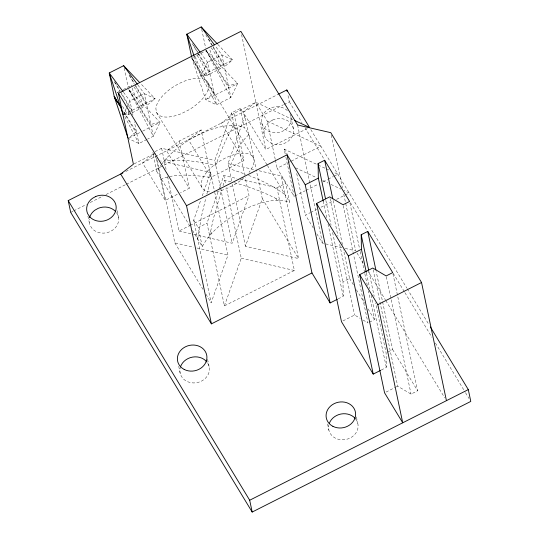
<?xml version="1.0" encoding="UTF-8"?>
<svg xmlns="http://www.w3.org/2000/svg" width="539" height="539" viewBox="0 0 539 539"><rect width="100%" height="100%" fill="white"/><g stroke="black" fill="none" stroke-linecap="round" stroke-linejoin="round"><path stroke-width="0.4" stroke-dasharray="2.69 2.02" d="M197.698 239.013L201.418 216.462L205.992 197.294M209.664 235.853L213.356 218.794L221.684 189.634M206.848 194.033L211.423 177.553C194.956 175.343 177.284 172.716 161.397 179.083M222.991 185.712L224.817 180.235L231.204 181.899M214.724 192.288L227.97 255.156L211.147 302.824L193.71 220.107L200.885 199.787M202.266 195.879L210.54 172.44L160.683 160.932M220.417 187.417L214.751 160.521L231.575 112.86L240.32 108.433L244.861 115.925L256.086 169.192M240.172 179.278L276.945 187.767L294.382 270.484L224.426 305.889L206.996 223.173L218.578 190.355M218.854 189.573L223.82 175.505L236.897 178.524M231.696 180.989L228.031 163.587L244.861 115.925M193.764 234.377L232.181 243.244L249.011 195.576L245.191 177.452M224.426 305.889L241.256 258.221L226.373 187.619M259.091 170.755L281.156 175.855L298.586 258.572L245.461 246.31L262.291 198.642L256.254 170.007M248.843 134.831C238.588 143.293 234.606 156.896 229.183 168.566L245.609 174.252M123.188 114.841L126.389 108.272M126.746 107.537L129.946 100.968L144.331 93.685L155.07 98.711L146.824 105.503L134.595 84.508M234.249 125.54C225.868 137.586 220.889 151.614 215.741 165.251C198.911 161.727 181.502 158.702 164.294 160.945M189.917 226.171L156.862 171.591L160.898 165.089M192.511 230.449L202.233 246.505L206.269 240.003L211.679 233.4A56.11 26.175 -31.2 0 1 277.066 200.306L283.945 200.69L289.679 202.253L285.69 183.341L281.156 175.855M161.383 164.496L166.308 158.493A56.11 26.175 -31.2 0 1 231.696 125.398L238.568 125.782L244.308 127.339L266.994 164.793M155.259 153.164L142.539 162.98L165.224 200.434L177.607 194.168M292.866 119.624L255.823 102.275L233.96 113.338L243.918 160.609L211.126 177.203L201.168 129.933L179.305 140.996L166.585 150.812L189.27 188.266L180.525 192.692M201.168 129.933L188.441 139.749L211.126 177.203M233.96 113.338L221.233 123.155L243.918 160.609M117.549 92.445L119.705 91.354M123.303 89.535L131.934 85.162A12.377 1.765 63.2 0 0 131.671 85.654M192.524 57.498L206.188 50.585L237.618 83.612L230.867 97.492L216.483 104.775L205.743 99.742L191.803 57.862L213.99 92.957L205.743 99.742L237.618 83.612L228.374 85.674L206.188 50.585L230.867 97.492L221.9 54.951L215.007 45.62M123.923 114.477L155.07 98.711L140.78 83.7M128.619 114.571L131.496 113.116M132.217 112.752L143.003 107.288M206.188 75.837L220.579 68.561M128.902 138.105L141.952 131.503M142.673 131.139L160.049 122.346L128.619 89.319L153.298 136.226L147.538 139.136M146.824 139.5L138.907 143.509L128.174 138.476L136.414 131.691L123.108 110.636M155.064 151.58L161.626 148.259L214.751 160.521M134.13 163.863L153.804 153.905M125.776 171.463L277.922 94.46M70.697 212.413L72.954 211.268M73.702 210.89L86.476 204.429M90.229 202.529L103.003 196.061M106.008 194.545L125.54 184.655M126.288 184.277L283.298 104.822M284.046 104.438L289.308 101.777L287.813 94.689M275.234 159.308L267.162 121.005L255.823 102.275L243.096 112.092L265.781 149.546L307.277 128.545M285.892 157.247L294.139 196.364L277.12 168.269L287.496 163.021M288.237 162.643L290.46 161.518M291.201 161.148L320.846 146.143L267.162 121.005M167.595 176.597L179.056 230.982L189.472 225.706M190.22 225.329L249.011 195.576M202.233 246.505L198.251 227.593L206.996 223.173M276.945 187.767L285.69 183.341M294.88 195.987L305.256 190.739M305.997 190.361L318.589 183.988M323.036 181.737L327.483 179.487M328.224 179.11L333.412 176.489M334.153 176.112L337.859 174.238L333.324 172.109M313.334 228.058L305.478 215.088L309.925 212.838M310.666 212.467L316.595 209.462M321.042 207.212L333.641 200.838M336.606 199.342L349.205 192.962L343.909 190.483M338.142 298.882L343.242 296.295L342.993 281.742L349.555 278.42L343.498 249.705M342.925 320.927L354.581 315.025L360.214 318.36M369.404 322.207L374.504 319.627L368.454 290.905M387.554 352.169L392.655 349.589L376.229 271.629M381.241 370.044L386.342 367.463L386.099 352.904L375.548 302.851M386.025 392.089L395.498 387.298M396.226 386.928L397.688 386.187L411.048 394.11L417.61 390.788L392.877 273.441M123.963 114.672L129.353 113.466M228.031 163.587L255.001 169.812M316.824 233.818L322.497 243.183L341.928 247.671M345.169 248.418L355.7 250.844L345.667 203.25M179.056 230.982L192.949 234.189M156.862 171.591L152.881 152.685L157.415 160.177L174.845 242.894L193.642 247.233M196.917 247.987L227.97 255.156M241.256 258.221L294.382 270.484M234.404 182.734C250.029 187.013 265.404 192.632 279.62 200.454M248.58 175.404C261.509 180.282 274.041 186.474 285.138 194.761M285.205 153.986L284.174 149.094L317.444 164.678M318.199 165.028L328.783 169.987M295.52 167.824L316.689 177.735M322.74 180.572L328.029 183.051M331.054 184.466L340.884 189.068M363.023 320.025L367.948 322.942L353.597 254.832M217.783 44.366L232.639 59.977L224.392 66.769L212.171 45.775M200.616 52.896L207.515 62.234L216.483 104.775L191.803 57.862L214.488 95.322M137.923 85.014L144.331 93.685L153.298 136.226L160.049 122.346L150.805 124.408L128.619 89.319L151.304 126.773M123.539 92.297L129.946 100.968L132.951 115.245M310.808 129.576L406.79 288.042M407.221 288.763L429.037 324.774M289.308 101.777L301.961 122.67M305.013 127.709L324.208 159.403M350.384 202.617L367.396 230.712M393.133 273.206L404.479 291.936M404.917 292.657L431.961 337.313M435.451 343.073L465.117 392.055M465.555 392.776L469.045 398.537M357.007 253.007L363.111 263.093M367.477 270.295L385.365 299.825M385.803 300.546L444.695 397.782M284.174 149.094L287.233 154.141M208.627 39.192L212.555 45.68M212.986 46.394L223.894 64.404M349.555 278.42L353.853 285.529M356.434 289.787L364.613 303.289M368.049 308.968L374.504 319.627M392.655 349.589L417.61 390.788M206.188 50.585L228.873 88.039M267.425 165.507L289.679 202.253M193.804 45.754L209.509 71.687M208 82.865L253.37 157.779M231.696 125.398L232.875 127.352M275.88 198.352L277.066 200.306M262.291 198.642L298.586 258.572M156.539 112.435A29.706 13.859 -31.2 0 0 181.326 113.648L188.185 110.252A29.706 13.859 -31.2 0 0 208.418 84.023A29.706 13.859 -31.2 0 0 180.909 82.676A29.706 13.859 -31.2 0 0 155.886 108.669L156.539 112.435L201.909 187.35A29.706 13.859 -31.2 0 0 211.214 191.978M129.744 75.763L134.541 83.686M134.979 84.407L146.325 103.138M166.308 158.493L167.488 160.447M210.493 231.447L211.679 233.4M114.922 82.326L120.157 90.97M120.595 91.691L131.934 110.421M193.71 220.107L198.251 227.593M123.391 111.721L136.913 134.049M174.845 242.894L202.933 289.268M205.959 294.26L211.147 302.824M205.844 34.914L211.746 45.047M192.302 43.646L197.362 52.33M197.779 53.051L210.008 74.052L200.764 76.114L193.925 55.564M129.117 75.096L134.177 83.781M114.308 81.652L119.786 91.064M121.47 93.961L132.432 112.779M124.805 116.7L138.907 143.509L134.339 121.827M386.322 276.756L411.048 394.11M373.129 269.662L397.688 386.187M368.979 271.669L374.167 296.282M366.459 273.091L369.741 288.682M371.128 295.251L386.342 367.463M349.952 203.095L359.459 248.23M360.153 251.511L364.647 272.849M364.822 273.671L367.416 285.98M331.317 135.141L342.38 187.66M343.767 194.222L345.492 202.428M343.222 205.595L353.422 254.01M333.122 200.468L342.46 244.78M330.03 198.5L337.98 236.244M339.711 244.45L354.581 315.025M325.873 200.501L331.061 225.12M332.617 232.504L342.993 281.742M323.184 201.108L326.984 219.157M328.022 224.083L343.242 296.295M297.595 125.014L322.497 243.183M356.441 416.964L357.768 423.27M293.364 128.7L290.871 116.889A14.849 12.963 -11.9 0 1 271.13 132.21A14.849 12.963 -11.9 0 1 266.893 110.158L270.16 108.198A14.849 12.963 -11.9 0 1 287.691 110.906M296.719 173.524L305.478 215.088M275.409 160.123L277.12 168.269M327.577 423.971L328.905 430.277M261.725 122.622L264.218 134.44M241.566 34.637L265.781 149.546M240.32 108.433L244.308 127.339M231.575 112.86L245.016 176.624M201.727 29.396L205.676 48.139M232.383 184.257L245.461 246.31M223.82 175.505L225.686 184.338M220.586 188.239L232.181 243.244M210.54 172.44L214.549 191.473M179.305 140.996L189.27 188.266M207.582 359.304L209.078 366.392M161.626 148.259L166.207 170.007M156.465 158.87L165.224 200.434M124.152 68.13L128.1 86.873M178.719 366.311L180.215 373.399M117.064 210.601L118.56 217.695M87.918 216.152L89.252 222.459M201.909 187.35L201.256 183.583A29.706 13.859 -31.2 0 1 236.203 154.053A29.706 13.859 -31.2 0 1 249.058 172.278M197.126 55.463A12.377 1.765 63.2 0 1 205.73 72.051A12.377 1.765 63.2 0 1 202.711 71.977A12.377 1.765 63.2 0 1 194.983 55.409M211.126 47.695A12.377 1.765 63.2 0 1 219.946 64.276A12.377 1.765 63.2 0 1 217.251 64.936A12.377 1.765 63.2 0 1 209.368 48.133M290.043 114.295A14.849 12.963 -11.9 0 1 290.723 116.229M207.764 363.259A14.849 12.963 -11.9 0 1 195.913 382.818A14.849 12.963 -11.9 0 1 180.558 366.641M116.518 212.676A14.849 12.963 -11.9 0 1 112.247 230.429A14.849 12.963 -11.9 0 1 92.162 228.556L90.235 225.7A14.849 12.963 -11.9 0 1 89.258 219.056M355.673 418.998A14.849 12.963 -11.9 0 1 346.139 439.433A14.849 12.963 -11.9 0 1 328.864 424.853M133.941 86.914A12.377 1.765 63.2 0 1 142.545 103.501A12.377 1.765 63.2 0 1 139.527 103.427A12.377 1.765 63.2 0 1 131.799 86.86M128.754 112.873A12.377 1.765 63.2 0 1 122.063 105.381M117.28 92.937A12.377 1.765 63.2 0 1 118.189 92.708M128.242 111.021A12.377 1.765 63.2 0 1 128.626 112.321M243.884 177.729A29.706 13.859 -31.2 0 1 233.555 185.16L226.697 188.556A29.706 13.859 -31.2 0 1 216.671 191.561M207.515 62.234L200.764 76.114L232.639 59.977L221.9 54.951L207.515 62.234M272.653 120.015L269.379 121.976A14.849 12.963 -11.9 0 0 272.438 143.643A14.849 12.963 -11.9 0 0 293.566 130.957A14.849 12.963 -11.9 0 0 272.653 120.015"/><path stroke-width="0.81" d="M430.344 326.937L468.303 389.603L470.79 401.42L252.185 512.05L70.697 212.413L68.21 200.596L120.675 174.043L133.403 164.233L118.459 93.328L240.879 31.377L297.595 125.014L330.798 132.675L421.538 282.497L446.44 400.666M139.635 82.494L123.64 65.684L109.249 72.96L114.228 96.596L127.911 137.688M121.403 173.673L122.858 172.938M278.663 94.089L286.815 89.966L309.501 127.42L294.382 120.338M287.071 154.801L311.973 272.97L211.416 323.865L186.514 205.696L287.071 154.801L305.222 184.769L330.124 302.938L337.414 299.246M323.184 201.108L318.34 178.133L318.091 163.573L324.653 160.258L349.602 201.458L343.047 204.773L329.679 196.856L316.568 203.493L341.47 321.662L373.224 374.1L380.514 370.414M305.222 184.769L318.34 178.133M366.284 272.269L361.44 249.294L361.197 234.741L367.753 231.42L392.709 272.619L386.146 275.941L372.786 268.024L359.668 274.661L384.57 392.83L402.721 422.792L377.819 304.623L359.668 274.661M373.224 374.1L348.322 255.931L361.44 249.294M377.819 304.623L421.538 282.497M252.185 512.05L249.692 500.232L468.303 389.603M217.21 43.767L201.209 26.95L186.824 34.233L191.628 57.053M214.515 44.953L201.209 26.95L202.085 28.392M200.124 52.229L186.824 34.233L193.925 55.564M123.64 65.684L137.432 84.347M123.047 91.63L109.249 72.96L123.188 114.841M116.97 101.81L114.228 96.596L120.884 107.126M316.568 203.493L348.322 255.931M187.693 35.675L186.824 34.233L187.666 35.682M311.973 272.97L330.124 302.938M118.459 93.328L186.514 205.696M114.228 96.596L119.901 105.961M120.675 174.043L211.416 323.865M68.21 200.596L249.692 500.232M367.753 231.42L375.878 269.985M361.197 234.741L368.629 270.026M324.653 160.258L332.779 198.824M318.091 163.573L325.529 198.857M286.815 89.966L287.146 91.536M180.558 366.641A14.849 12.963 -11.9 0 1 192.612 357.087A14.849 12.963 -11.9 0 1 206.983 362.12M89.541 217.702A14.849 12.963 -11.9 0 1 94.938 210.156L98.28 208.297A14.849 12.963 -11.9 0 1 115.649 211.598M329.255 423.519A14.849 12.963 -11.9 0 1 340.917 414.033A14.849 12.963 -11.9 0 1 355.228 418.453M95.787 196.479L92.445 198.339A14.849 12.963 -11.9 0 0 87.749 213.882L89.669 216.739A14.849 12.963 -11.9 0 0 109.323 218.881A14.849 12.963 -11.9 0 0 114.537 201.633A14.849 12.963 -11.9 0 0 95.787 196.479M184.197 369.444A14.849 12.963 -11.9 0 0 206.915 357.95A14.849 12.963 -11.9 0 0 185.349 346.84A14.849 12.963 -11.9 0 0 184.197 369.444M332.893 426.322A14.849 12.963 -11.9 0 0 355.612 414.821A14.849 12.963 -11.9 0 0 334.045 403.718A14.849 12.963 -11.9 0 0 332.893 426.322"/></g></svg>
